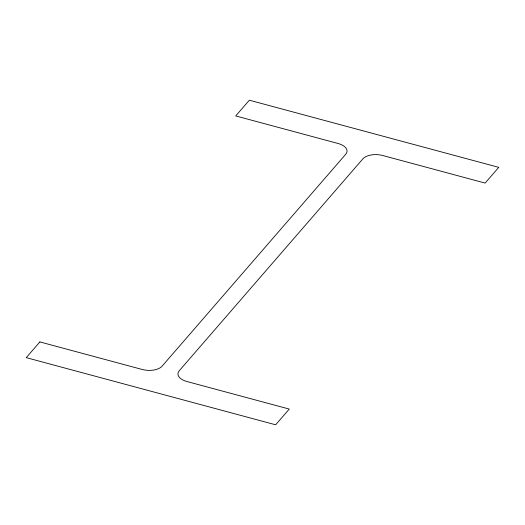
<?xml version="1.0" encoding="UTF-8"?>
<svg xmlns="http://www.w3.org/2000/svg" width="525" height="525" viewBox="0 0 525 525"><rect width="100%" height="100%" fill="white"/><g stroke="black" fill="none" stroke-linecap="round" stroke-linejoin="round"><path stroke-width="0.79" d="M39.874 341.919L26.25 357.643L275.651 424.797L289.275 409.073L186.946 381.524A15.1 7.914 3 0 1 179.222 370.788L362.906 158.826A15.1 7.914 3 0 1 382.797 155.525L485.126 183.081L498.75 167.357L249.349 100.203L235.725 115.927L338.054 143.476A15.1 7.914 3 0 1 345.778 154.212L162.094 366.174A15.1 7.914 3 0 1 142.203 369.475L39.874 341.919"/></g></svg>
